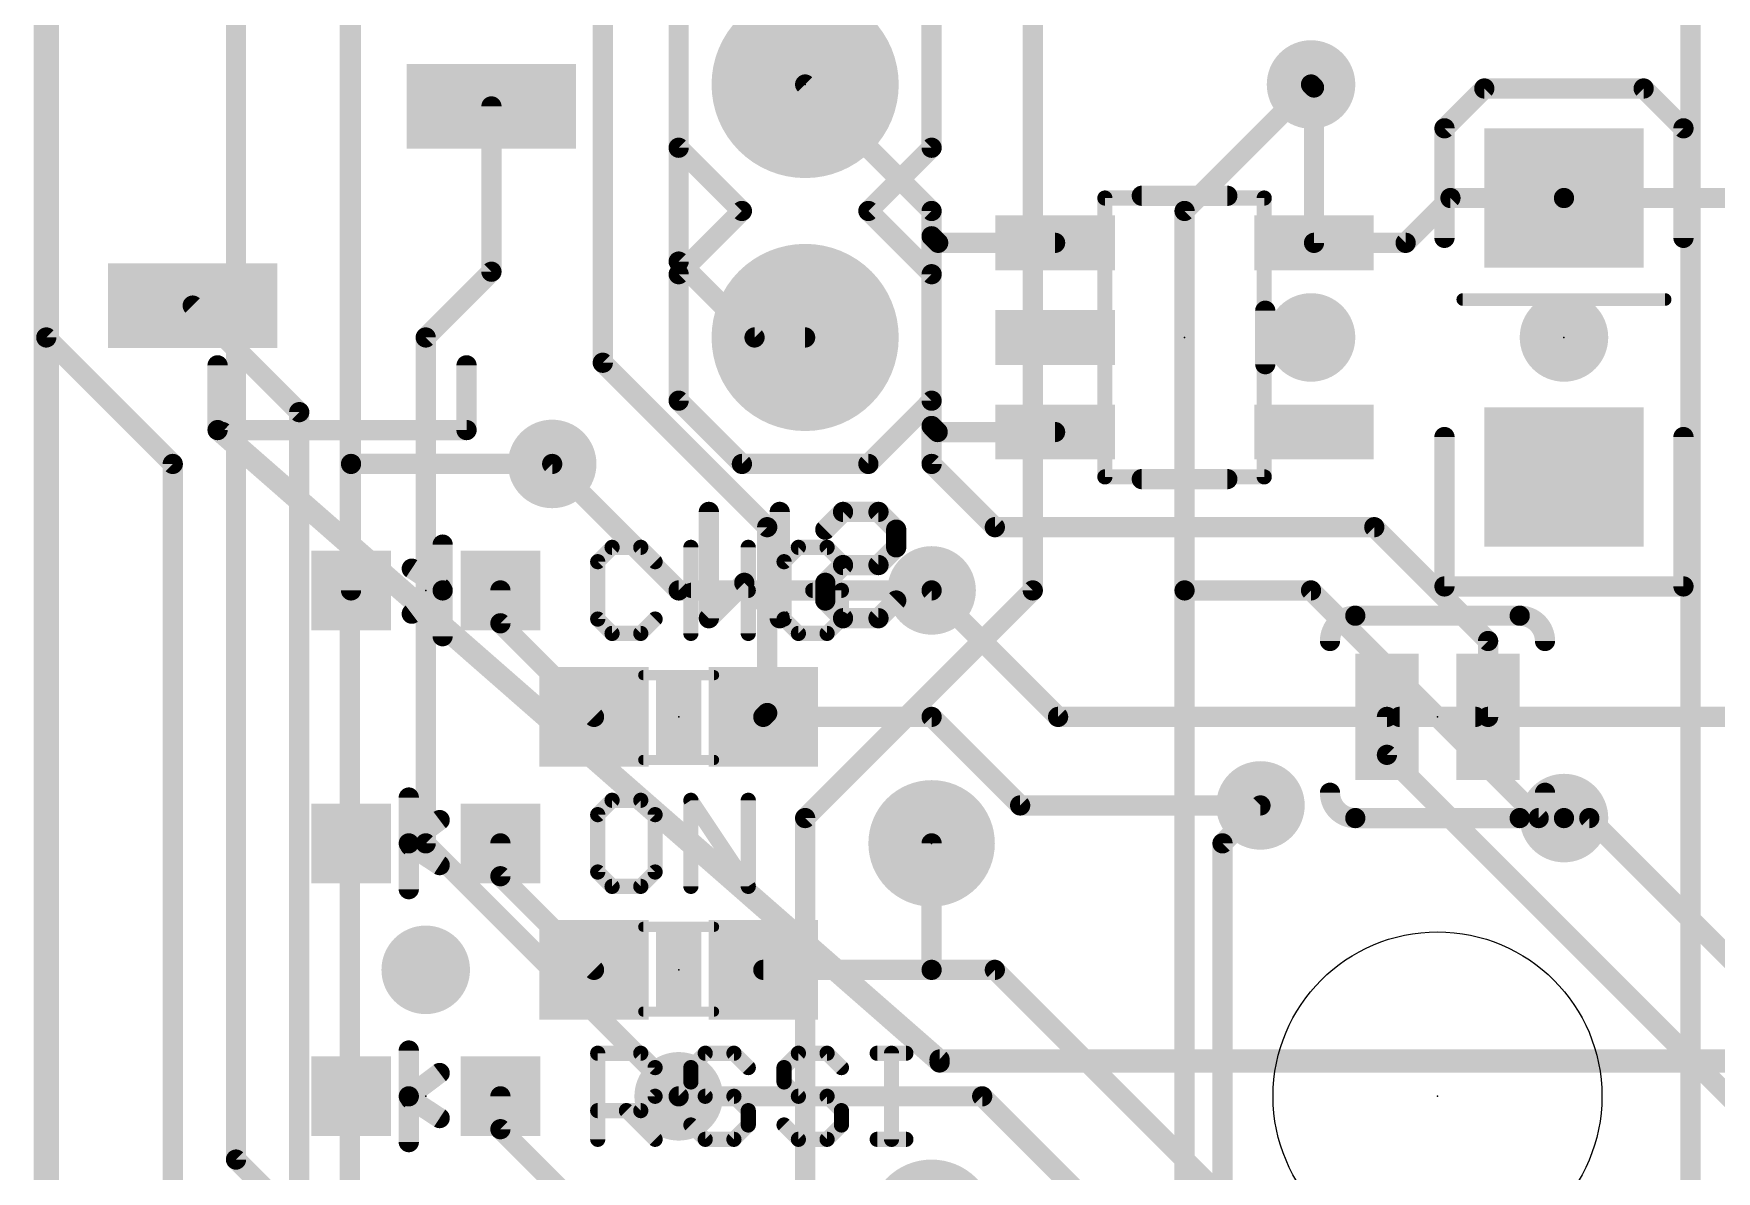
# Model space of a CAD drawing. Extents: x -20 to 87, y -16 to 68.
# Drawn here: x -1.4 to 15.5, y 36.08 to 47.5 of the extents above; entities that cross this region are included whole.
import ezdxf

# ---------------------------------------------------------------- set-up
doc = ezdxf.new("R2010")
doc.units = 0
for name, color, linetype in [('1', 12, 'CONTINUOUS'), ('16', 132, 'CONTINUOUS'), ('17', 110, 'CONTINUOUS'), ('18', 110, 'CONTINUOUS'), ('20', 53, 'CONTINUOUS'), ('21', 41, 'CONTINUOUS'), ('22', 40, 'CONTINUOUS'), ('23', 53, 'CONTINUOUS'), ('24', 53, 'CONTINUOUS'), ('51', 53, 'CONTINUOUS')]:
    doc.layers.add(name, color=color, linetype=linetype)

# ---------------------------------------------------------------- blocks, each defined once
blk = doc.blocks.new('RECT')
blk.add_solid([(-0.5, -0.5), (0.5, -0.5), (-0.5, 0.5), (0.5, 0.5)])
blk = doc.blocks.new('ROUNDP')
at = {"const_width": 0.5}
blk.add_lwpolyline([(0, -0.25, 1), (0, 0.25, 1), (0, -0.25)], format="xyb", dxfattribs=at)
blk = doc.blocks.new('PIE')
at = {"const_width": 0.5}
blk.add_lwpolyline([(0, -0.25, 1), (0, 0.25, 1), (0, -0.25)], format="xyb", dxfattribs=at)
blk = doc.blocks.new('ROUNDV')
at = {"const_width": 0.5}
blk.add_lwpolyline([(0, -0.25, 1), (0, 0.25, 1), (0, -0.25)], format="xyb", dxfattribs=at)

msp = doc.modelspace()

# ---------------------------------------------------------------- linework, layer by layer
at = {"layer": '1'}
for points, const_width in [([(-1.27, 0), (-1.27, 64.77)], 0.254), ([(0.635, 36.195), (0.635, 55.245)], 0.2032), ([(1.79, 43.18), (1.79, 48.78)], 0.2032), ([(4.318, 44.196), (4.318, 48.26)], 0.2032), ([(5.08, 45.212), (5.08, 47.625)], 0.2032), ([(7.62, 45.72), (6.35, 46.99)], 0.2032), ([(11.43, 46.99), (11.4601, 46.9599)], 0.2032), ([(11.4601, 46.9599), (11.4601, 45.4)], 0.2032), ([(7.62, 45.466), (7.62, 45.72)], 0.2032), ([(12.38, 45.4), (12.83, 45.85)], 0.2032), ([(12.83, 45.85), (13.97, 45.85)], 0.2032), ([(13.97, 45.85), (15.76, 45.85)], 0.2032), ([(7.62, 43.561), (7.62, 45.466)], 0.2032), ([(7.62, 45.466), (7.686, 45.4)], 0.2032), ([(7.686, 45.4), (8.8599, 45.4)], 0.2032), ([(11.4601, 45.4), (12.38, 45.4)], 0.2032), ([(5.842, 44.45), (5.08, 45.212)], 0.2032), ([(6.35, 44.45), (5.842, 44.45)], 0.2032), ([(4.318, 44.196), (5.969, 42.545)], 0.2032), ([(7.62, 43.18), (7.62, 43.561)], 0.2032), ([(7.62, 43.561), (7.681, 43.5)], 0.2032), ([(7.681, 43.5), (8.8599, 43.5)], 0.2032), ([(1.79, 43.18), (1.79, 41.91)], 0.2032), ([(3.81, 43.18), (1.79, 43.18)], 0.2032), ([(8.255, 42.545), (7.62, 43.18)], 0.2032), ([(5.969, 42.545), (5.969, 40.679)], 0.2032), ([(8.255, 42.545), (12.065, 42.545)], 0.2032), ([(12.065, 42.545), (13.208, 41.402)], 0.2032), ([(3.29, 41.91), (3.29, 41.58)], 0.2032), ([(8.89, 40.64), (7.62, 41.91)], 0.2032), ([(3.29, 41.58), (4.23, 40.64)], 0.2032), ([(13.208, 41.402), (13.208, 40.64)], 0.2032), ([(5.969, 40.679), (5.93, 40.64)], 0.2032), ([(7.62, 40.64), (5.93, 40.64)], 0.2032), ([(8.509, 39.751), (7.62, 40.64)], 0.2032), ([(12.192, 40.64), (8.89, 40.64)], 0.2032), ([(12.192, 40.64), (12.192, 40.259)], 0.2032), ([(13.081, 40.64), (12.319, 40.64)], 0.2032), ([(13.208, 40.64), (16.383, 40.64)], 0.2032), ([(18.415, 34.036), (12.192, 40.259)], 0.2032), ([(10.922, 39.751), (8.509, 39.751)], 0.2032), ([(13.97, 39.624), (14.224, 39.624)], 0.2032), ([(14.224, 39.624), (19.685, 34.163)], 0.2032), ([(3.29, 39.37), (3.29, 39.04)], 0.2032), ([(7.62, 39.37), (7.62, 38.1)], 0.2032), ([(3.29, 39.04), (4.23, 38.1)], 0.2032), ([(7.62, 38.1), (5.93, 38.1)], 0.2032), ([(8.255, 38.1), (7.62, 38.1)], 0.2032), ([(8.255, 38.1), (12.065, 34.29)], 0.2032), ([(3.29, 36.83), (3.29, 36.5)], 0.2032), ([(8.128, 36.83), (5.08, 36.83)], 0.2032), ([(9.398, 35.56), (8.128, 36.83)], 0.2032), ([(3.29, 36.5), (4.23, 35.56)], 0.2032), ([(1.27, 35.56), (0.635, 36.195)], 0.2032)]:
    msp.add_lwpolyline(points, dxfattribs=dict(at, const_width=const_width))
at = {"layer": '1', "const_width": 0.1016}
for points in [[(6.3859, 47.0259, 1), (6.3141, 46.9541)], [(11.4659, 47.0259, 1), (11.3941, 46.9541)], [(11.5109, 46.9599, 1), (11.4093, 46.9599)], [(11.4242, 46.924, 1), (11.496, 46.9958)], [(7.6708, 45.72, 1), (7.5692, 45.72)], [(7.5841, 45.6841, 1), (7.6559, 45.7559)], [(12.83, 45.9008, 1), (12.83, 45.7992)], [(12.8659, 45.8141, 1), (12.7941, 45.8859)], [(13.97, 45.9008, 1), (13.97, 45.7992)], [(13.97, 45.7992, 1), (13.97, 45.9008)], [(7.6708, 45.466, 1), (7.5692, 45.466)], [(7.6559, 45.5019, 1), (7.5841, 45.4301)], [(7.5692, 45.466, 1), (7.6708, 45.466)], [(7.686, 45.4508, 1), (7.686, 45.3492)], [(7.6501, 45.3641, 1), (7.7219, 45.4359)], [(8.8599, 45.3492, 1), (8.8599, 45.4508)], [(11.4601, 45.4508, 1), (11.4601, 45.3492)], [(12.3441, 45.4359, 1), (12.4159, 45.3641)], [(12.38, 45.3492, 1), (12.38, 45.4508)], [(5.1159, 45.2479, 1), (5.0441, 45.1761)], [(11.4093, 45.4, 1), (11.5109, 45.4)], [(5.0292, 45.212, 1), (5.1308, 45.212)], [(5.842, 44.5008, 1), (5.842, 44.3992)], [(5.8061, 44.4141, 1), (5.8779, 44.4859)], [(6.35, 44.3992, 1), (6.35, 44.5008)], [(4.3539, 44.2319, 1), (4.2821, 44.1601)], [(4.2672, 44.196, 1), (4.3688, 44.196)], [(7.6708, 43.561, 1), (7.5692, 43.561)], [(7.6559, 43.5969, 1), (7.5841, 43.5251)], [(7.5692, 43.561, 1), (7.6708, 43.561)], [(7.681, 43.5508, 1), (7.681, 43.4492)], [(8.8599, 43.4492, 1), (8.8599, 43.5508)], [(7.6451, 43.4641, 1), (7.7169, 43.5359)], [(1.8408, 43.18, 1), (1.7392, 43.18)], [(1.79, 43.2308, 1), (1.79, 43.1292)], [(3.81, 43.1292, 1), (3.81, 43.2308)], [(7.6559, 43.2159, 1), (7.5841, 43.1441)], [(1.7392, 43.18, 1), (1.8408, 43.18)], [(7.5692, 43.18, 1), (7.6708, 43.18)], [(6.0198, 42.545, 1), (5.9182, 42.545)], [(5.9331, 42.5091, 1), (6.0049, 42.5809)], [(8.255, 42.5958, 1), (8.255, 42.4942)], [(8.2191, 42.5091, 1), (8.2909, 42.5809)], [(12.1009, 42.5809, 1), (12.0291, 42.5091)], [(12.065, 42.4942, 1), (12.065, 42.5958)], [(1.7392, 41.91, 1), (1.8408, 41.91)], [(3.3408, 41.91, 1), (3.2392, 41.91)], [(7.6559, 41.9459, 1), (7.5841, 41.8741)], [(3.3259, 41.6159, 1), (3.2541, 41.5441)], [(3.2392, 41.58, 1), (3.3408, 41.58)], [(13.2588, 41.402, 1), (13.1572, 41.402)], [(13.1721, 41.3661, 1), (13.2439, 41.4379)], [(4.1941, 40.6041, 1), (4.2659, 40.6759)], [(5.93, 40.6908, 1), (5.93, 40.5892)], [(5.8941, 40.6759, 1), (5.9659, 40.6041)], [(5.9182, 40.679, 1), (6.0198, 40.679)], [(6.0049, 40.6431, 1), (5.9331, 40.7149)], [(7.6559, 40.6759, 1), (7.5841, 40.6041)], [(7.62, 40.5892, 1), (7.62, 40.6908)], [(8.89, 40.6908, 1), (8.89, 40.5892)], [(8.8541, 40.6041, 1), (8.9259, 40.6759)], [(12.2428, 40.64, 1), (12.1412, 40.64)], [(12.192, 40.5892, 1), (12.192, 40.6908)], [(12.319, 40.6908, 1), (12.319, 40.5892)], [(13.081, 40.5892, 1), (13.081, 40.6908)], [(13.208, 40.6908, 1), (13.208, 40.5892)], [(13.1572, 40.64, 1), (13.2588, 40.64)], [(12.2279, 40.2949, 1), (12.1561, 40.2231)], [(12.1412, 40.259, 1), (12.2428, 40.259)], [(8.509, 39.8018, 1), (8.509, 39.7002)], [(8.4731, 39.7151, 1), (8.5449, 39.7869)], [(10.922, 39.7002, 1), (10.922, 39.8018)], [(13.97, 39.6748, 1), (13.97, 39.5732)], [(14.2599, 39.6599, 1), (14.1881, 39.5881)], [(14.224, 39.5732, 1), (14.224, 39.6748)], [(3.3408, 39.37, 1), (3.2392, 39.37)], [(7.6708, 39.37, 1), (7.5692, 39.37)], [(3.3259, 39.0759, 1), (3.2541, 39.0041)], [(3.2392, 39.04, 1), (3.3408, 39.04)], [(5.93, 38.1508, 1), (5.93, 38.0492)], [(7.62, 38.1508, 1), (7.62, 38.0492)], [(7.62, 38.0492, 1), (7.62, 38.1508)], [(8.2909, 38.1359, 1), (8.2191, 38.0641)], [(8.255, 38.0492, 1), (8.255, 38.1508)], [(4.1941, 38.0641, 1), (4.2659, 38.1359)], [(7.5692, 38.1, 1), (7.6708, 38.1)], [(3.3408, 36.83, 1), (3.2392, 36.83)], [(5.08, 36.8808, 1), (5.08, 36.7792)], [(8.1639, 36.8659, 1), (8.0921, 36.7941)], [(8.128, 36.7792, 1), (8.128, 36.8808)], [(3.3259, 36.5359, 1), (3.2541, 36.4641)], [(3.2392, 36.5, 1), (3.3408, 36.5)], [(0.6709, 36.2309, 1), (0.5991, 36.1591)], [(0.5842, 36.195, 1), (0.6858, 36.195)]]:
    msp.add_lwpolyline(points, format="xyb", dxfattribs=at)
at = {"layer": '16'}
for points, const_width in [([(-1.27, 0), (-1.27, 64.77)], 0.254), ([(15.24, 50.8), (15.24, 34.29)], 0.2032), ([(8.636, 41.91), (8.636, 49.911)], 0.2032), ([(1.778, 35.687), (1.778, 48.26)], 0.2032), ([(10.16, 45.72), (11.43, 46.99)], 0.2032), ([(3.2, 45.11), (3.2, 46.77)], 0.2032), ([(10.16, 45.72), (10.16, 41.91)], 0.2032), ([(2.54, 44.45), (3.2, 45.11)], 0.2032), ([(1.27, 43.7), (0.2, 44.77)], 0.2032), ([(2.54, 39.37), (2.54, 44.45)], 0.2032), ([(1.27, 34.29), (1.27, 43.7)], 0.2032), ([(5.08, 41.91), (3.81, 43.18)], 0.2032), ([(7.62, 41.91), (5.08, 41.91)], 0.2032), ([(6.35, 39.624), (8.636, 41.91)], 0.2032), ([(10.16, 41.91), (10.16, 34.29)], 0.2032), ([(11.43, 41.91), (10.16, 41.91)], 0.2032), ([(13.716, 39.624), (11.43, 41.91)], 0.2032), ([(6.35, 22.225), (6.35, 39.624)], 0.2032), ([(10.541, 39.37), (10.922, 39.751)], 0.2032), ([(13.97, 39.624), (13.716, 39.624)], 0.2032), ([(5.08, 36.83), (2.54, 39.37)], 0.2032), ([(10.541, 35.179), (10.541, 39.37)], 0.2032)]:
    msp.add_lwpolyline(points, dxfattribs=dict(at, const_width=const_width))
at = {"layer": '16', "const_width": 0.1016}
for points in [[(11.4659, 46.9541, 1), (11.3941, 47.0259)], [(3.2508, 46.77, 1), (3.1492, 46.77)], [(10.2108, 45.72, 1), (10.1092, 45.72)], [(10.1241, 45.7559, 1), (10.1959, 45.6841)], [(3.1492, 45.11, 1), (3.2508, 45.11)], [(3.2359, 45.0741, 1), (3.1641, 45.1459)], [(0.2359, 44.8059, 1), (0.1641, 44.7341)], [(2.5908, 44.45, 1), (2.4892, 44.45)], [(2.5041, 44.4859, 1), (2.5759, 44.4141)], [(1.3208, 43.7, 1), (1.2192, 43.7)], [(1.2341, 43.6641, 1), (1.3059, 43.7359)], [(3.8459, 43.2159, 1), (3.7741, 43.1441)], [(5.08, 41.9608, 1), (5.08, 41.8592)], [(5.0441, 41.8741, 1), (5.1159, 41.9459)], [(7.62, 41.8592, 1), (7.62, 41.9608)], [(8.5852, 41.91, 1), (8.6868, 41.91)], [(8.6719, 41.8741, 1), (8.6001, 41.9459)], [(10.2108, 41.91, 1), (10.1092, 41.91)], [(10.16, 41.9608, 1), (10.16, 41.8592)], [(10.1092, 41.91, 1), (10.2108, 41.91)], [(11.4659, 41.9459, 1), (11.3941, 41.8741)], [(11.43, 41.8592, 1), (11.43, 41.9608)], [(6.4008, 39.624, 1), (6.2992, 39.624)], [(6.3141, 39.6599, 1), (6.3859, 39.5881)], [(10.9579, 39.7151, 1), (10.8861, 39.7869)], [(13.716, 39.6748, 1), (13.716, 39.5732)], [(13.6801, 39.5881, 1), (13.7519, 39.6599)], [(13.97, 39.5732, 1), (13.97, 39.6748)], [(2.5759, 39.4059, 1), (2.5041, 39.3341)], [(2.4892, 39.37, 1), (2.5908, 39.37)], [(10.5918, 39.37, 1), (10.4902, 39.37)], [(10.5051, 39.4059, 1), (10.5769, 39.3341)], [(5.0441, 36.7941, 1), (5.1159, 36.8659)]]:
    msp.add_lwpolyline(points, format="xyb", dxfattribs=at)
at = {"layer": '20', "const_width": 0.2032}
for points in [[(-1.27, 44.45), (-1.27, 64.77)], [(0, 43.18), (-1.27, 44.45)], [(0, 0), (0, 43.18)]]:
    msp.add_lwpolyline(points, dxfattribs=at)
at = {"layer": '20', "const_width": 0.1016}
for points in [[(-1.2341, 44.4859, 1), (-1.3059, 44.4141)], [(-1.3208, 44.45, 1), (-1.2192, 44.45)], [(0.0508, 43.18, 1), (-0.0508, 43.18)], [(-0.0359, 43.1441, 1), (0.0359, 43.2159)]]:
    msp.add_lwpolyline(points, format="xyb", dxfattribs=at)
at = {"layer": '20'}
msp.add_circle((12.7, 36.83), 1.651, dxfattribs=at)
at = {"layer": '21'}
for points, const_width in [([(13.17, 46.95), (12.77, 46.55)], 0.2032), ([(14.77, 46.95), (13.17, 46.95)], 0.2032), ([(15.17, 46.55), (14.77, 46.95)], 0.2032), ([(12.77, 46.55), (12.77, 45.45)], 0.2032), ([(15.17, 45.45), (15.17, 46.55)], 0.2032), ([(9.7306, 45.8724), (10.5894, 45.8724)], 0.2032), ([(10.9704, 44.7184), (10.9704, 44.1816)], 0.2032), ([(12.954, 44.831), (14.986, 44.831)], 0.127), ([(12.77, 41.95), (12.77, 43.45)], 0.2032), ([(15.17, 43.45), (15.17, 41.95)], 0.2032), ([(10.5894, 43.0276), (9.7306, 43.0276)], 0.2032), ([(2.71, 42.37), (2.71, 41.91)], 0.2032), ([(4.4113, 42.3425), (4.2672, 42.1985)], 0.1524), ([(4.6994, 42.3425), (4.4113, 42.3425)], 0.1524), ([(4.8434, 42.1985), (4.6994, 42.3425)], 0.1524), ([(5.2027, 41.4782), (5.2027, 42.3425)], 0.1524), ([(5.7789, 42.3425), (5.7789, 41.4782)], 0.1524), ([(6.2823, 42.3425), (6.1382, 42.1985)], 0.1524), ([(6.5704, 42.3425), (6.2823, 42.3425)], 0.1524), ([(6.7145, 42.1985), (6.5704, 42.3425)], 0.1524), ([(4.2672, 42.1985), (4.2672, 41.6223)], 0.1524), ([(6.1382, 42.1985), (6.1382, 41.6223)], 0.1524), ([(2.6946, 41.9354), (2.4, 42.1284)], 0.2032), ([(2.71, 41.91), (2.4, 41.6762)], 0.2032), ([(2.71, 41.45), (2.71, 41.91)], 0.2032), ([(5.2027, 41.9104), (5.7789, 41.9104)], 0.1524), ([(6.7145, 41.9104), (6.4264, 41.9104)], 0.1524), ([(6.7145, 41.6223), (6.7145, 41.9104)], 0.1524), ([(15.17, 41.95), (12.77, 41.95)], 0.2032), ([(11.8745, 41.656), (13.5255, 41.656)], 0.2032), ([(4.2672, 41.6223), (4.4113, 41.4782)], 0.1524), ([(4.6994, 41.4782), (4.8434, 41.6223)], 0.1524), ([(6.1382, 41.6223), (6.2823, 41.4782)], 0.1524), ([(6.5704, 41.4782), (6.7145, 41.6223)], 0.1524), ([(4.4113, 41.4782), (4.6994, 41.4782)], 0.1524), ([(6.2823, 41.4782), (6.5704, 41.4782)], 0.1524), ([(2.37, 39.83), (2.37, 39.37)], 0.2032), ([(4.4113, 39.8025), (4.2672, 39.6585)], 0.1524), ([(4.6994, 39.8025), (4.4113, 39.8025)], 0.1524), ([(4.8434, 39.6585), (4.6994, 39.8025)], 0.1524), ([(5.2027, 38.9382), (5.2027, 39.8025)], 0.1524), ([(5.2027, 39.8025), (5.7789, 38.9382)], 0.1524), ([(5.7789, 38.9382), (5.7789, 39.8025)], 0.1524), ([(4.2672, 39.6585), (4.2672, 39.0823)], 0.1524), ([(4.8434, 39.0823), (4.8434, 39.6585)], 0.1524), ([(13.5255, 39.624), (11.8745, 39.624)], 0.2032), ([(2.37, 39.37), (2.68, 39.6038)], 0.2032), ([(2.37, 38.91), (2.37, 39.37)], 0.2032), ([(2.3854, 39.3446), (2.68, 39.1516)], 0.2032), ([(4.2672, 39.0823), (4.4113, 38.9382)], 0.1524), ([(4.6994, 38.9382), (4.8434, 39.0823)], 0.1524), ([(4.4113, 38.9382), (4.6994, 38.9382)], 0.1524), ([(2.37, 37.29), (2.37, 36.83)], 0.2032), ([(4.2672, 36.3982), (4.2672, 37.2625)], 0.1524), ([(4.2672, 37.2625), (4.6994, 37.2625)], 0.1524), ([(4.6994, 37.2625), (4.8434, 37.1185)], 0.1524), ([(4.8434, 37.1185), (4.8434, 36.8304)], 0.1524), ([(5.3468, 37.2625), (5.2027, 37.1185)], 0.1524), ([(5.2027, 37.1185), (5.2027, 36.9744)], 0.1524), ([(5.6349, 37.2625), (5.3468, 37.2625)], 0.1524), ([(5.7789, 37.1185), (5.6349, 37.2625)], 0.1524), ([(6.2823, 37.2625), (6.1382, 37.1185)], 0.1524), ([(6.1382, 37.1185), (6.1382, 36.9744)], 0.1524), ([(6.5704, 37.2625), (6.2823, 37.2625)], 0.1524), ([(6.7145, 37.1185), (6.5704, 37.2625)], 0.1524), ([(7.0738, 37.2625), (7.3619, 37.2625)], 0.1524), ([(7.2178, 36.3982), (7.2178, 37.2625)], 0.1524), ([(2.37, 36.83), (2.68, 37.0638)], 0.2032), ([(5.2027, 36.9744), (5.3468, 36.8304)], 0.1524), ([(6.1382, 36.9744), (6.2823, 36.8304)], 0.1524), ([(2.37, 36.37), (2.37, 36.83)], 0.2032), ([(2.3854, 36.8046), (2.68, 36.6116)], 0.2032), ([(4.8434, 36.8304), (4.6994, 36.6863)], 0.1524), ([(5.3468, 36.8304), (5.6349, 36.8304)], 0.1524), ([(5.6349, 36.8304), (5.7789, 36.6863)], 0.1524), ([(6.2823, 36.8304), (6.5704, 36.8304)], 0.1524), ([(6.5704, 36.8304), (6.7145, 36.6863)], 0.1524), ([(4.6994, 36.6863), (4.2672, 36.6863)], 0.1524), ([(4.5553, 36.6863), (4.8434, 36.3982)], 0.1524), ([(5.7789, 36.6863), (5.7789, 36.5423)], 0.1524), ([(6.7145, 36.6863), (6.7145, 36.5423)], 0.1524), ([(5.3468, 36.3982), (5.2027, 36.5423)], 0.1524), ([(5.7789, 36.5423), (5.6349, 36.3982)], 0.1524), ([(6.2823, 36.3982), (6.1382, 36.5423)], 0.1524), ([(6.7145, 36.5423), (6.5704, 36.3982)], 0.1524), ([(5.6349, 36.3982), (5.3468, 36.3982)], 0.1524), ([(6.5704, 36.3982), (6.2823, 36.3982)], 0.1524), ([(7.0738, 36.3982), (7.3619, 36.3982)], 0.1524)]:
    msp.add_lwpolyline(points, dxfattribs=dict(at, const_width=const_width))
for points, const_width in [([(13.17, 47.0008, 1), (13.17, 46.8992)], 0.1016), ([(13.2059, 46.9141, 1), (13.1341, 46.9859)], 0.1016), ([(14.8059, 46.9859, 1), (14.7341, 46.9141)], 0.1016), ([(14.77, 46.8992, 1), (14.77, 47.0008)], 0.1016), ([(12.8208, 46.55, 1), (12.7192, 46.55)], 0.1016), ([(12.7341, 46.5859, 1), (12.8059, 46.5141)], 0.1016), ([(15.2208, 46.55, 1), (15.1192, 46.55)], 0.1016), ([(15.1341, 46.5141, 1), (15.2059, 46.5859)], 0.1016), ([(9.7306, 45.9232, 1), (9.7306, 45.8216)], 0.1016), ([(10.5894, 45.8216, 1), (10.5894, 45.9232)], 0.1016), ([(12.7192, 45.45, 1), (12.8208, 45.45)], 0.1016), ([(15.1192, 45.45, 1), (15.2208, 45.45)], 0.1016), ([(11.0212, 44.7184, 1), (10.9196, 44.7184)], 0.1016), ([(12.954, 44.8628, 1), (12.954, 44.7993)], 0.0635), ([(14.986, 44.7993, 1), (14.986, 44.8628)], 0.0635), ([(10.9196, 44.1816, 1), (11.0212, 44.1816)], 0.1016), ([(12.8208, 43.45, 1), (12.7192, 43.45)], 0.1016), ([(15.2208, 43.45, 1), (15.1192, 43.45)], 0.1016), ([(9.7306, 43.0784, 1), (9.7306, 42.9768)], 0.1016), ([(10.5894, 42.9768, 1), (10.5894, 43.0784)], 0.1016), ([(2.7608, 42.37, 1), (2.6592, 42.37)], 0.1016), ([(4.4113, 42.3806, 1), (4.4113, 42.3044)], 0.0762), ([(4.4382, 42.3156, 1), (4.3843, 42.3695)], 0.0762), ([(4.7263, 42.3695, 1), (4.6724, 42.3156)], 0.0762), ([(4.6994, 42.3044, 1), (4.6994, 42.3806)], 0.0762), ([(5.2408, 42.3425, 1), (5.1646, 42.3425)], 0.0762), ([(5.817, 42.3425, 1), (5.7408, 42.3425)], 0.0762), ([(6.2823, 42.3806, 1), (6.2823, 42.3044)], 0.0762), ([(6.3092, 42.3156, 1), (6.2554, 42.3695)], 0.0762), ([(6.5973, 42.3695, 1), (6.5435, 42.3156)], 0.0762), ([(6.5704, 42.3044, 1), (6.5704, 42.3806)], 0.0762), ([(4.3053, 42.1985, 1), (4.2291, 42.1985)], 0.0762), ([(4.2403, 42.2254, 1), (4.2941, 42.1715)], 0.0762), ([(4.8165, 42.1715, 1), (4.8704, 42.2254)], 0.0762), ([(6.1763, 42.1985, 1), (6.1001, 42.1985)], 0.0762), ([(6.1113, 42.2254, 1), (6.1652, 42.1715)], 0.0762), ([(6.6875, 42.1715, 1), (6.7414, 42.2254)], 0.0762), ([(2.4278, 42.1709, 1), (2.3722, 42.0859)], 0.1016), ([(2.7608, 41.91, 1), (2.6592, 41.91)], 0.1016), ([(2.6592, 41.91, 1), (2.7608, 41.91)], 0.1016), ([(2.6668, 41.8929, 1), (2.7224, 41.9779)], 0.1016), ([(2.7406, 41.8694, 1), (2.6794, 41.9506)], 0.1016), ([(5.2027, 41.9485, 1), (5.2027, 41.8723)], 0.0762), ([(5.7789, 41.8723, 1), (5.7789, 41.9485)], 0.0762), ([(6.4264, 41.9485, 1), (6.4264, 41.8723)], 0.0762), ([(6.7526, 41.9104, 1), (6.6764, 41.9104)], 0.0762), ([(6.7145, 41.8723, 1), (6.7145, 41.9485)], 0.0762), ([(12.77, 42.0008, 1), (12.77, 41.8992)], 0.1016), ([(12.7192, 41.95, 1), (12.8208, 41.95)], 0.1016), ([(15.1192, 41.95, 1), (15.2208, 41.95)], 0.1016), ([(15.17, 41.8992, 1), (15.17, 42.0008)], 0.1016), ([(2.3694, 41.7168, 1), (2.4306, 41.6356)], 0.1016), ([(11.8745, 41.656, 0.4142), (11.6205, 41.402)], 0.2032), ([(11.8745, 41.7068, 1), (11.8745, 41.6052)], 0.1016), ([(11.8745, 41.6052, 1), (11.8745, 41.7068)], 0.1016), ([(13.7795, 41.402, 0.4142), (13.5255, 41.656)], 0.2032), ([(13.5255, 41.7068, 1), (13.5255, 41.6052)], 0.1016), ([(13.5255, 41.6052, 1), (13.5255, 41.7068)], 0.1016), ([(4.2941, 41.6492, 1), (4.2403, 41.5953)], 0.0762), ([(4.2291, 41.6223, 1), (4.3053, 41.6223)], 0.0762), ([(4.8704, 41.5953, 1), (4.8165, 41.6492)], 0.0762), ([(6.1652, 41.6492, 1), (6.1113, 41.5953)], 0.0762), ([(6.1001, 41.6223, 1), (6.1763, 41.6223)], 0.0762), ([(6.6764, 41.6223, 1), (6.7526, 41.6223)], 0.0762), ([(6.7414, 41.5953, 1), (6.6875, 41.6492)], 0.0762), ([(2.6592, 41.45, 1), (2.7608, 41.45)], 0.1016), ([(4.4113, 41.5163, 1), (4.4113, 41.4401)], 0.0762), ([(4.3843, 41.4513, 1), (4.4382, 41.5051)], 0.0762), ([(4.6724, 41.5051, 1), (4.7263, 41.4513)], 0.0762), ([(4.6994, 41.4401, 1), (4.6994, 41.5163)], 0.0762), ([(5.1646, 41.4782, 1), (5.2408, 41.4782)], 0.0762), ([(5.7408, 41.4782, 1), (5.817, 41.4782)], 0.0762), ([(6.2823, 41.5163, 1), (6.2823, 41.4401)], 0.0762), ([(6.2554, 41.4513, 1), (6.3092, 41.5051)], 0.0762), ([(6.5435, 41.5051, 1), (6.5973, 41.4513)], 0.0762), ([(6.5704, 41.4401, 1), (6.5704, 41.5163)], 0.0762), ([(11.5697, 41.402, 1), (11.6713, 41.402)], 0.1016), ([(13.7287, 41.402, 1), (13.8303, 41.402)], 0.1016), ([(2.4208, 39.83, 1), (2.3192, 39.83)], 0.1016), ([(4.4113, 39.8406, 1), (4.4113, 39.7644)], 0.0762), ([(4.4382, 39.7756, 1), (4.3843, 39.8295)], 0.0762), ([(4.7263, 39.8295, 1), (4.6724, 39.7756)], 0.0762), ([(4.6994, 39.7644, 1), (4.6994, 39.8406)], 0.0762), ([(5.2344, 39.8237, 1), (5.171, 39.7814)], 0.0762), ([(5.2408, 39.8025, 1), (5.1646, 39.8025)], 0.0762), ([(5.817, 39.8025, 1), (5.7408, 39.8025)], 0.0762), ([(11.6205, 39.878, 0.4142), (11.8745, 39.624)], 0.2032), ([(11.6713, 39.878, 1), (11.5697, 39.878)], 0.1016), ([(13.5255, 39.624, 0.4142), (13.7795, 39.878)], 0.2032), ([(13.8303, 39.878, 1), (13.7287, 39.878)], 0.1016), ([(4.3053, 39.6585, 1), (4.2291, 39.6585)], 0.0762), ([(4.2403, 39.6854, 1), (4.2941, 39.6315)], 0.0762), ([(4.8815, 39.6585, 1), (4.8053, 39.6585)], 0.0762), ([(4.8165, 39.6315, 1), (4.8704, 39.6854)], 0.0762), ([(11.8745, 39.6748, 1), (11.8745, 39.5732)], 0.1016), ([(11.8745, 39.5732, 1), (11.8745, 39.6748)], 0.1016), ([(13.5255, 39.6748, 1), (13.5255, 39.5732)], 0.1016), ([(13.5255, 39.5732, 1), (13.5255, 39.6748)], 0.1016), ([(2.7106, 39.5632, 1), (2.6494, 39.6444)], 0.1016), ([(2.4208, 39.37, 1), (2.3192, 39.37)], 0.1016), ([(2.3394, 39.4106, 1), (2.4006, 39.3294)], 0.1016), ([(2.3192, 39.37, 1), (2.4208, 39.37)], 0.1016), ([(2.4132, 39.3871, 1), (2.3576, 39.3021)], 0.1016), ([(2.6522, 39.1091, 1), (2.7078, 39.1941)], 0.1016), ([(4.2941, 39.1092, 1), (4.2403, 39.0553)], 0.0762), ([(4.2291, 39.0823, 1), (4.3053, 39.0823)], 0.0762), ([(4.8053, 39.0823, 1), (4.8815, 39.0823)], 0.0762), ([(4.8704, 39.0553, 1), (4.8165, 39.1092)], 0.0762), ([(2.3192, 38.91, 1), (2.4208, 38.91)], 0.1016), ([(4.4113, 38.9763, 1), (4.4113, 38.9001)], 0.0762), ([(4.3843, 38.9113, 1), (4.4382, 38.9651)], 0.0762), ([(4.6724, 38.9651, 1), (4.7263, 38.9113)], 0.0762), ([(4.6994, 38.9001, 1), (4.6994, 38.9763)], 0.0762), ([(5.1646, 38.9382, 1), (5.2408, 38.9382)], 0.0762), ([(5.7408, 38.9382, 1), (5.817, 38.9382)], 0.0762), ([(5.7472, 38.9171, 1), (5.8106, 38.9593)], 0.0762), ([(2.4208, 37.29, 1), (2.3192, 37.29)], 0.1016), ([(4.3053, 37.2625, 1), (4.2291, 37.2625)], 0.0762), ([(4.2672, 37.3006, 1), (4.2672, 37.2244)], 0.0762), ([(4.7263, 37.2895, 1), (4.6724, 37.2356)], 0.0762), ([(4.6994, 37.2244, 1), (4.6994, 37.3006)], 0.0762), ([(4.8815, 37.1185, 1), (4.8053, 37.1185)], 0.0762), ([(4.8165, 37.0915, 1), (4.8704, 37.1454)], 0.0762), ([(5.2408, 37.1185, 1), (5.1646, 37.1185)], 0.0762), ([(5.1758, 37.1454, 1), (5.2297, 37.0915)], 0.0762), ([(5.3468, 37.3006, 1), (5.3468, 37.2244)], 0.0762), ([(5.3737, 37.2356, 1), (5.3198, 37.2895)], 0.0762), ([(5.6618, 37.2895, 1), (5.6079, 37.2356)], 0.0762), ([(5.6349, 37.2244, 1), (5.6349, 37.3006)], 0.0762), ([(5.752, 37.0915, 1), (5.8059, 37.1454)], 0.0762), ([(6.1763, 37.1185, 1), (6.1001, 37.1185)], 0.0762), ([(6.1113, 37.1454, 1), (6.1652, 37.0915)], 0.0762), ([(6.2823, 37.3006, 1), (6.2823, 37.2244)], 0.0762), ([(6.3092, 37.2356, 1), (6.2554, 37.2895)], 0.0762), ([(6.5973, 37.2895, 1), (6.5435, 37.2356)], 0.0762), ([(6.5704, 37.2244, 1), (6.5704, 37.3006)], 0.0762), ([(6.6875, 37.0915, 1), (6.7414, 37.1454)], 0.0762), ([(7.0738, 37.3006, 1), (7.0738, 37.2244)], 0.0762), ([(7.2559, 37.2625, 1), (7.1797, 37.2625)], 0.0762), ([(7.3619, 37.2244, 1), (7.3619, 37.3006)], 0.0762), ([(2.7106, 37.0232, 1), (2.6494, 37.1044)], 0.1016), ([(5.2297, 37.0014, 1), (5.1758, 36.9475)], 0.0762), ([(5.1646, 36.9744, 1), (5.2408, 36.9744)], 0.0762), ([(6.1652, 37.0014, 1), (6.1113, 36.9475)], 0.0762), ([(6.1001, 36.9744, 1), (6.1763, 36.9744)], 0.0762), ([(2.4208, 36.83, 1), (2.3192, 36.83)], 0.1016), ([(2.3394, 36.8706, 1), (2.4006, 36.7894)], 0.1016), ([(2.3192, 36.83, 1), (2.4208, 36.83)], 0.1016), ([(2.4132, 36.8471, 1), (2.3576, 36.7621)], 0.1016), ([(4.8053, 36.8304, 1), (4.8815, 36.8304)], 0.0762), ([(4.8704, 36.8034, 1), (4.8165, 36.8573)], 0.0762), ([(5.3468, 36.8685, 1), (5.3468, 36.7923)], 0.0762), ([(5.3198, 36.8034, 1), (5.3737, 36.8573)], 0.0762), ([(5.6618, 36.8573, 1), (5.6079, 36.8034)], 0.0762), ([(5.6349, 36.7923, 1), (5.6349, 36.8685)], 0.0762), ([(6.2823, 36.8685, 1), (6.2823, 36.7923)], 0.0762), ([(6.2554, 36.8034, 1), (6.3092, 36.8573)], 0.0762), ([(6.5973, 36.8573, 1), (6.5435, 36.8034)], 0.0762), ([(6.5704, 36.7923, 1), (6.5704, 36.8685)], 0.0762), ([(2.6522, 36.5691, 1), (2.7078, 36.6541)], 0.1016), ([(4.2672, 36.7244, 1), (4.2672, 36.6482)], 0.0762), ([(4.5823, 36.7133, 1), (4.5284, 36.6594)], 0.0762), ([(4.6724, 36.7133, 1), (4.7263, 36.6594)], 0.0762), ([(4.6994, 36.6482, 1), (4.6994, 36.7244)], 0.0762), ([(5.817, 36.6863, 1), (5.7408, 36.6863)], 0.0762), ([(5.752, 36.6594, 1), (5.8059, 36.7133)], 0.0762), ([(6.7526, 36.6863, 1), (6.6764, 36.6863)], 0.0762), ([(6.6875, 36.6594, 1), (6.7414, 36.7133)], 0.0762), ([(5.2297, 36.5692, 1), (5.1758, 36.5153)], 0.0762), ([(5.7408, 36.5423, 1), (5.817, 36.5423)], 0.0762), ([(5.8059, 36.5153, 1), (5.752, 36.5692)], 0.0762), ([(6.1652, 36.5692, 1), (6.1113, 36.5153)], 0.0762), ([(6.6764, 36.5423, 1), (6.7526, 36.5423)], 0.0762), ([(6.7414, 36.5153, 1), (6.6875, 36.5692)], 0.0762), ([(2.3192, 36.37, 1), (2.4208, 36.37)], 0.1016), ([(4.2291, 36.3982, 1), (4.3053, 36.3982)], 0.0762), ([(4.8165, 36.3713, 1), (4.8704, 36.4251)], 0.0762), ([(5.3468, 36.4363, 1), (5.3468, 36.3601)], 0.0762), ([(5.3198, 36.3713, 1), (5.3737, 36.4251)], 0.0762), ([(5.6079, 36.4251, 1), (5.6618, 36.3713)], 0.0762), ([(5.6349, 36.3601, 1), (5.6349, 36.4363)], 0.0762), ([(6.2823, 36.4363, 1), (6.2823, 36.3601)], 0.0762), ([(6.2554, 36.3713, 1), (6.3092, 36.4251)], 0.0762), ([(6.5435, 36.4251, 1), (6.5973, 36.3713)], 0.0762), ([(6.5704, 36.3601, 1), (6.5704, 36.4363)], 0.0762), ([(7.0738, 36.4363, 1), (7.0738, 36.3601)], 0.0762), ([(7.1797, 36.3982, 1), (7.2559, 36.3982)], 0.0762), ([(7.3619, 36.3601, 1), (7.3619, 36.4363)], 0.0762)]:
    msp.add_lwpolyline(points, format="xyb", dxfattribs=dict(at, const_width=const_width))
at = {"layer": '22', "const_width": 0.2032}
for points in [[(5.08, 47.625), (5.08, 46.355)], [(7.62, 46.355), (7.62, 47.625)], [(5.08, 46.355), (5.715, 45.72)], [(6.985, 45.72), (7.62, 46.355)], [(5.715, 45.72), (5.08, 45.085)], [(7.62, 45.085), (6.985, 45.72)], [(5.08, 45.085), (5.08, 43.815)], [(7.62, 43.815), (7.62, 45.085)], [(0.45, 43.52), (0.45, 44.17)], [(2.95, 44.17), (2.95, 43.52)], [(5.08, 43.815), (5.715, 43.18)], [(6.985, 43.18), (7.62, 43.815)], [(0.45, 43.52), (7.7, 37.17)], [(2.95, 43.52), (0.45, 43.52)], [(0.5, 43.5), (7.7, 37.2)], [(5.715, 43.18), (6.985, 43.18)], [(5.3832, 41.6306), (5.3832, 42.6983)], [(6.095, 42.6983), (6.095, 41.6306)], [(6.5526, 42.5204), (6.7305, 42.6983)], [(6.7305, 42.6983), (7.0865, 42.6983)], [(7.0865, 42.6983), (7.2644, 42.5204)], [(7.2644, 42.5204), (7.2644, 42.3424)], [(7.2644, 42.3424), (7.0865, 42.1645)], [(6.7305, 42.1645), (6.5526, 41.9865)], [(7.0865, 42.1645), (6.7305, 42.1645)], [(5.7391, 41.9865), (5.3832, 41.6306)], [(6.095, 41.6306), (5.7391, 41.9865)], [(6.5526, 41.9865), (6.5526, 41.8086)], [(6.5526, 41.8086), (6.7305, 41.6306)], [(7.0865, 41.6306), (7.2644, 41.8086)], [(6.7305, 41.6306), (7.0865, 41.6306)], [(7.7, 37.2), (17.7, 37.2)], [(7.7, 37.17), (17.7, 37.17)]]:
    msp.add_lwpolyline(points, dxfattribs=at)
at = {"layer": '22', "const_width": 0.1016}
for points in [[(5.1159, 46.3909, 1), (5.0441, 46.3191)], [(5.0292, 46.355, 1), (5.1308, 46.355)], [(7.5692, 46.355, 1), (7.6708, 46.355)], [(7.6559, 46.3191, 1), (7.5841, 46.3909)], [(5.7509, 45.6841, 1), (5.6791, 45.7559)], [(5.6791, 45.6841, 1), (5.7509, 45.7559)], [(7.0209, 45.7559, 1), (6.9491, 45.6841)], [(6.9491, 45.7559, 1), (7.0209, 45.6841)], [(5.1308, 45.085, 1), (5.0292, 45.085)], [(5.0441, 45.1209, 1), (5.1159, 45.0491)], [(7.6708, 45.085, 1), (7.5692, 45.085)], [(7.5841, 45.0491, 1), (7.6559, 45.1209)], [(0.5008, 44.17, 1), (0.3992, 44.17)], [(3.0008, 44.17, 1), (2.8992, 44.17)], [(5.1159, 43.8509, 1), (5.0441, 43.7791)], [(5.0292, 43.815, 1), (5.1308, 43.815)], [(7.5692, 43.815, 1), (7.6708, 43.815)], [(7.6559, 43.7791, 1), (7.5841, 43.8509)], [(0.4835, 43.5582, 1), (0.4165, 43.4818)], [(0.45, 43.5708, 1), (0.45, 43.4692)], [(0.5335, 43.5382, 1), (0.4665, 43.4618)], [(2.95, 43.4692, 1), (2.95, 43.5708)], [(0.3992, 43.52, 1), (0.5008, 43.52)], [(2.8992, 43.52, 1), (3.0008, 43.52)], [(5.715, 43.2308, 1), (5.715, 43.1292)], [(5.6791, 43.1441, 1), (5.7509, 43.2159)], [(6.9491, 43.2159, 1), (7.0209, 43.1441)], [(6.985, 43.1292, 1), (6.985, 43.2308)], [(5.434, 42.6983, 1), (5.3324, 42.6983)], [(6.1458, 42.6983, 1), (6.0442, 42.6983)], [(6.7305, 42.7491, 1), (6.7305, 42.6475)], [(6.7665, 42.6624, 1), (6.6946, 42.7342)], [(7.1224, 42.7342, 1), (7.0505, 42.6624)], [(7.0865, 42.6475, 1), (7.0865, 42.7491)], [(6.5167, 42.5563, 1), (6.5885, 42.4844)], [(7.3152, 42.5204, 1), (7.2136, 42.5204)], [(7.2285, 42.4844, 1), (7.3003, 42.5563)], [(7.3003, 42.3065, 1), (7.2285, 42.3783)], [(6.7305, 42.2153, 1), (6.7305, 42.1137)], [(6.7665, 42.1285, 1), (6.6946, 42.2004)], [(7.0505, 42.2004, 1), (7.1224, 42.1285)], [(7.0865, 42.1137, 1), (7.0865, 42.2153)], [(7.2136, 42.3424, 1), (7.3152, 42.3424)], [(5.775, 42.0224, 1), (5.7032, 41.9506)], [(5.775, 41.9506, 1), (5.7032, 42.0224)], [(6.6034, 41.9865, 1), (6.5018, 41.9865)], [(6.5167, 42.0224, 1), (6.5885, 41.9506)], [(6.5885, 41.8445, 1), (6.5167, 41.7726)], [(7.3003, 41.7726, 1), (7.2285, 41.8445)], [(6.5018, 41.8086, 1), (6.6034, 41.8086)], [(5.3473, 41.6665, 1), (5.4191, 41.5947)], [(5.3324, 41.6306, 1), (5.434, 41.6306)], [(6.0442, 41.6306, 1), (6.1458, 41.6306)], [(6.0591, 41.5947, 1), (6.1309, 41.6665)], [(6.7305, 41.6814, 1), (6.7305, 41.5798)], [(6.6946, 41.5947, 1), (6.7665, 41.6665)], [(7.0505, 41.6665, 1), (7.1224, 41.5947)], [(7.0865, 41.5798, 1), (7.0865, 41.6814)], [(7.7, 37.2508, 1), (7.7, 37.1492)], [(7.7, 37.2208, 1), (7.7, 37.1192)], [(7.6665, 37.1618, 1), (7.7335, 37.2382)], [(7.6665, 37.1318, 1), (7.7335, 37.2082)]]:
    msp.add_lwpolyline(points, format="xyb", dxfattribs=at)
at = {"layer": '23'}
for p in [(10.16, 44.45), (13.97, 44.45), (2.54, 41.91), (5.08, 40.64), (12.7, 40.64), (2.54, 39.37), (5.08, 38.1), (2.54, 36.83), (12.7, 36.83)]:
    msp.add_point(p, dxfattribs=at)
at = {"layer": '24'}
for p in [(6.35, 46.99), (7.62, 39.37)]:
    msp.add_point(p, dxfattribs=at)
at = {"layer": '51'}
for points, const_width in [([(9.36, 43.05), (9.36, 45.85)], 0.1524), ([(10.96, 45.85), (9.36, 45.85)], 0.1524), ([(10.96, 45.85), (10.96, 43.05)], 0.1524), ([(10.96, 43.05), (9.36, 43.05)], 0.1524), ([(5.436, 41.059), (4.724, 41.059)], 0.1016), ([(5.436, 40.208), (4.724, 40.208)], 0.1016), ([(4.724, 38.532), (5.436, 38.532)], 0.1016), ([(4.724, 37.681), (5.436, 37.681)], 0.1016)]:
    msp.add_lwpolyline(points, dxfattribs=dict(at, const_width=const_width))
for points, const_width in [([(9.3981, 45.85, 1), (9.3219, 45.85)], 0.0762), ([(9.36, 45.8881, 1), (9.36, 45.8119)], 0.0762), ([(10.9981, 45.85, 1), (10.9219, 45.85)], 0.0762), ([(10.96, 45.8119, 1), (10.96, 45.8881)], 0.0762), ([(9.36, 43.0881, 1), (9.36, 43.0119)], 0.0762), ([(9.3219, 43.05, 1), (9.3981, 43.05)], 0.0762), ([(10.9219, 43.05, 1), (10.9981, 43.05)], 0.0762), ([(10.96, 43.0119, 1), (10.96, 43.0881)], 0.0762), ([(4.724, 41.0844, 1), (4.724, 41.0336)], 0.0508), ([(5.436, 41.0336, 1), (5.436, 41.0844)], 0.0508), ([(4.724, 40.2334, 1), (4.724, 40.1826)], 0.0508), ([(5.436, 40.1826, 1), (5.436, 40.2334)], 0.0508), ([(4.724, 38.5574, 1), (4.724, 38.5066)], 0.0508), ([(5.436, 38.5066, 1), (5.436, 38.5574)], 0.0508), ([(4.724, 37.7064, 1), (4.724, 37.6556)], 0.0508), ([(5.436, 37.6556, 1), (5.436, 37.7064)], 0.0508)]:
    msp.add_lwpolyline(points, format="xyb", dxfattribs=dict(at, const_width=const_width))

# ---------------------------------------------------------------- block references
at = {"layer": '1'}
for p, xscale, yscale, rotation in [((13.97, 45.85), 1.6, 1.4, 180), ((8.8599, 45.4), 0.55, 1.2, 270), ((11.4601, 45.4), 0.55, 1.2, 270), ((8.8599, 44.45), 0.55, 1.2, 270), ((8.8599, 43.5), 0.55, 1.2, 270), ((11.4601, 43.5), 0.55, 1.2, 270), ((13.97, 43.05), 1.6, 1.4, 180), ((1.79, 41.91), 0.8, 0.8, 270), ((3.29, 41.91), 0.8, 0.8, 270), ((12.192, 40.64), 0.635, 1.27, 180), ((13.208, 40.64), 0.635, 1.27, 180), ((1.79, 39.37), 0.8, 0.8, 90), ((3.29, 39.37), 0.8, 0.8, 90), ((1.79, 36.83), 0.8, 0.8, 90), ((3.29, 36.83), 0.8, 0.8, 90)]:
    msp.add_blockref('RECT', p, dxfattribs=dict(at, xscale=xscale, yscale=yscale, rotation=rotation))
at = {"layer": '1', "xscale": 1.1, "rotation": 180}
for p in [(4.23, 40.64), (5.93, 40.64)]:
    msp.add_blockref('RECT', p, dxfattribs=at)
at = {"layer": '1', "xscale": 1.1}
for p in [(4.23, 38.1), (5.93, 38.1)]:
    msp.add_blockref('RECT', p, dxfattribs=at)
at = {"layer": '16', "xscale": 0.85, "yscale": 1.7, "rotation": 270}
for p in [(3.2, 46.77), (0.2, 44.77)]:
    msp.add_blockref('RECT', p, dxfattribs=at)
at = {"layer": '16', "xscale": 1.27, "yscale": 1.27}
for p in [(7.62, 39.37), (7.62, 35.56)]:
    msp.add_blockref('PIE', p, dxfattribs=at)
at = {"layer": '17', "xscale": 1.8796, "yscale": 1.8796, "rotation": 180}
for p in [(6.35, 46.99), (6.35, 46.99), (6.35, 44.45), (6.35, 44.45)]:
    msp.add_blockref('ROUNDP', p, dxfattribs=at)
at = {"layer": '18'}
for p, xscale, yscale in [((11.43, 46.99), 0.889, 0.889), ((11.43, 46.99), 0.889, 0.889), ((11.43, 44.45), 0.889, 0.889), ((11.43, 44.45), 0.889, 0.889), ((13.97, 44.45), 0.889, 0.889), ((13.97, 44.45), 0.889, 0.889), ((3.81, 43.18), 0.889, 0.889), ((3.81, 43.18), 0.889, 0.889), ((7.62, 41.91), 0.889, 0.889), ((7.62, 41.91), 0.889, 0.889), ((10.922, 39.751), 0.889, 0.889), ((10.922, 39.751), 0.889, 0.889), ((13.97, 39.624), 0.889, 0.889), ((13.97, 39.624), 0.889, 0.889), ((7.62, 39.37), 1.016, 1.016), ((7.62, 39.37), 1.016, 1.016), ((2.54, 38.1), 0.889, 0.889), ((2.54, 38.1), 0.889, 0.889), ((5.08, 36.83), 0.889, 0.889), ((5.08, 36.83), 0.889, 0.889)]:
    msp.add_blockref('ROUNDV', p, dxfattribs=dict(at, xscale=xscale, yscale=yscale))
at = {"layer": '21', "xscale": 0.4572, "yscale": 0.762, "rotation": 180}
msp.add_blockref('RECT', (5.08, 40.64), dxfattribs=at)
at = {"layer": '21', "xscale": 0.4572, "yscale": 0.762}
msp.add_blockref('RECT', (5.08, 38.1), dxfattribs=at)
at = {"layer": '51'}
for p, xscale, yscale, rotation in [((8.985, 45.4), 0.5, 0.65, 270), ((11.335, 45.4), 0.5, 0.65, 270), ((8.985, 44.45), 0.5, 0.65, 270), ((8.985, 43.5), 0.5, 0.65, 270), ((11.335, 43.5), 0.5, 0.65, 270), ((4.4998, 40.6349), 0.5001, 0.95, 180), ((5.6682, 40.6349), 0.5001, 0.95, 180)]:
    msp.add_blockref('RECT', p, dxfattribs=dict(at, xscale=xscale, yscale=yscale, rotation=rotation))
at = {"layer": '51', "xscale": 0.5001, "yscale": 0.95}
for p in [(4.4919, 38.1051), (5.6603, 38.1051)]:
    msp.add_blockref('RECT', p, dxfattribs=at)

doc.saveas('drawing.dxf')
